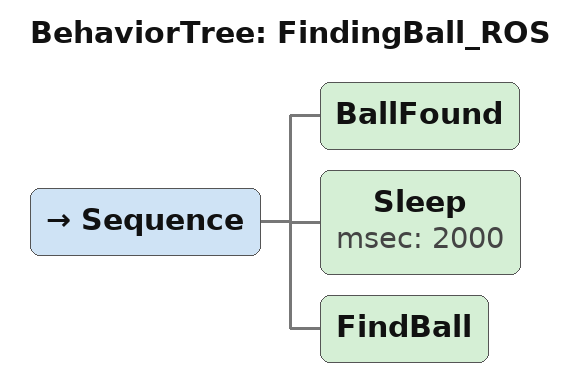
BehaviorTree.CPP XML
<?xml version="1.0" encoding="UTF-8"?>
<root BTCPP_format="4">
  <BehaviorTree ID="FindingBall_ROS">
    <Sequence>
      <BallFound/>
      <Sleep msec="2000"/>
      <FindBall/>
    </Sequence>
  </BehaviorTree>

</root>
